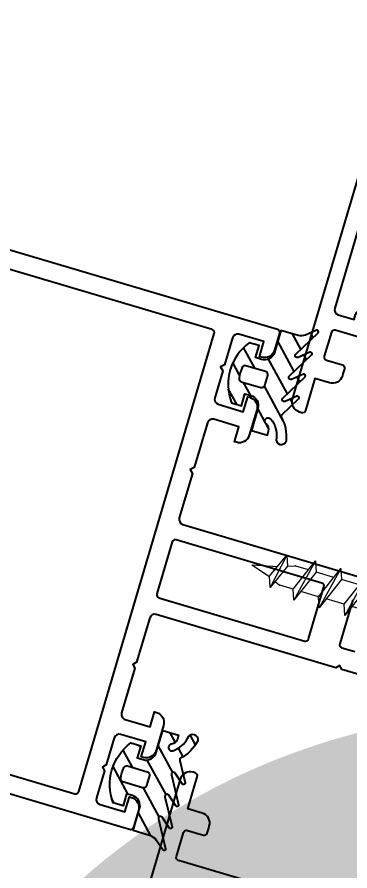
# Model space of a CAD drawing. Header units: millimetres. Extents: x 62878 to 70819, y -67946 to -61850.
# Drawn here: x 67886.48 to 67889.68, y -65902.83 to -65894.64 of the extents above; entities that cross this region are included whole.
import ezdxf
from ezdxf.enums import TextEntityAlignment as Align

# ---------------------------------------------------------------- set-up
doc = ezdxf.new("R2010")
doc.units = ezdxf.units.MM
doc.layers.add('antet_3', color=7, linetype='Continuous', lineweight=9)
doc.layers.add('DOGRAMA', color=171, linetype='Continuous', lineweight=0)
doc.styles.add('bold', font='arial.ttf', dxfattribs={"height": 10})
pattern_1 = [(118.5057849383402, (67849.43302601442, -66003.22063002571), (-0.1395045678384407, -0.07576303882639554), [])]

# ---------------------------------------------------------------- blocks, each defined once
blk = doc.blocks.new('a2we')
at = {"lineweight": 5, "ltscale": 0.5}
for p, q in [((-196.0144480926461, -415.2868589025547), (-196.5925912144022, -417.2488821181558)), ((-196.0144480926461, -415.2868589025547), (-195.4639709594615, -417.7110762494052)), ((-197.5747968978259, -417.6063757508618), (-196.5747276986959, -417.2423803302317)), ((-196.5747276986959, -417.2423803302317), (-194.1582851917165, -418.2620245979042)), ((-194.1582851917165, -418.2620245979042), (-197.5747968978259, -417.6063757508618)), ((-195.1583543907882, -418.6260200186506), (-197.5747968978259, -417.6063757508618)), ((-196.8896500078097, -417.895480952812), (-197.0961171580722, -418.3448917148726)), ((-197.1143788935161, -419.7428166739272), (-197.1143788935161, -418.4283854465556)), ((-194.1582851917165, -418.2620245979042), (-195.1583543907882, -418.6260200186506)), ((-195.1583543907882, -418.6260200186506), (-194.9264251741961, -419.2953524503964)), ((-198.1144480926461, -420.1068120946153), (-197.1143788935161, -419.7428166739268)), ((-197.1143788935161, -419.7428166739268), (-193.9153324771005, -421.0399975355008)), ((-197.1143788935161, -419.7428166739268), (-193.9153324771005, -421.0399975355008)), ((-194.9154016761394, -420.634479622855), (-194.9154016761394, -419.3608343693425)), ((-194.9154016761721, -421.4039929561312), (-198.1144480926461, -420.1068120946153)), ((-193.9153324771005, -421.0399975355008), (-198.1144480926461, -420.1068120946153)), ((-197.1143788935161, -422.2969096404012), (-197.1143788935162, -420.512330007273)), ((-193.9153324771005, -421.0399975355008), (-194.9154016761721, -421.4039929561312)), ((-194.9154016761721, -423.1885725893157), (-194.9154016761721, -421.4039929561312)), ((-198.1144480926461, -422.6609050610894), (-197.1143788935161, -422.2969096404012)), ((-194.9154016761721, -423.9580859226053), (-198.1144480926461, -422.6609050610894)), ((-193.9153324771005, -423.594090501975), (-198.1144480926461, -422.6609050610894)), ((-197.1143788935161, -422.2969096404012), (-193.9153324771005, -423.594090501975)), ((-197.1143788935161, -422.2969096404012), (-193.9153324771005, -423.594090501975)), ((-197.1143788935161, -424.8510026068752), (-197.1143788935162, -423.0664229737469)), ((-193.9153324771005, -423.594090501975), (-194.9154016761721, -423.9580859226053)), ((-194.9154016761721, -425.7426655557898), (-194.9154016761721, -423.9580859226053)), ((-198.1144480926461, -425.2149980275636), (-197.1143788935161, -424.8510026068752)), ((-194.9154016761721, -426.5121788890793), (-198.1144480926461, -425.2149980275636)), ((-193.9153324771005, -426.1481834684492), (-198.1144480926461, -425.2149980275636)), ((-197.1143788935161, -424.8510026068752), (-193.9153324771005, -426.1481834684492)), ((-197.1143788935161, -424.8510026068752), (-193.9153324771005, -426.1481834684492)), ((-197.1143788935161, -427.3050955733496), (-197.1143788935162, -425.6205159402211)), ((-193.9153324771005, -426.1481834684492), (-194.9154016761721, -426.5121788890793)), ((-194.9154016761721, -428.1967585222638), (-194.9154016761721, -426.5121788890793)), ((-198.1144480926461, -427.669090994038), (-197.1143788935161, -427.3050955733496)), ((-194.9154016761721, -428.9662718555534), (-198.1144480926461, -427.669090994038)), ((-193.9153324771005, -428.6022764349236), (-198.1144480926461, -427.669090994038)), ((-197.1143788935161, -427.3050955733496), (-193.9153324771005, -428.6022764349236)), ((-197.1143788935161, -427.3050955733496), (-193.9153324771005, -428.6022764349236)), ((-197.1143788935161, -429.5591885398237), (-197.1143788935161, -428.0237477951896)), ((-193.9153324771005, -428.6022764349236), (-194.9154016761721, -428.9662718555534)), ((-198.1144480926461, -429.9231839605702), (-197.1143788935161, -429.5591885398237)), ((-197.1143788935161, -429.5591885398237), (-193.9153324771005, -430.8563694013976)), ((-197.1143788935161, -429.5591885398237), (-193.9153324771005, -430.8563694013976)), ((-194.9154016761721, -430.450851488738), (-194.9154016761721, -428.9662718555534)), ((-194.9154016761721, -431.2203648220857), (-198.1144480926461, -429.9231839605702)), ((-193.9153324771005, -430.8563694013976), (-198.1144480926461, -429.9231839605702)), ((-197.1143788935161, -431.8132815063559), (-197.1143788935161, -430.2778407616635)), ((-193.9153324771005, -430.8563694013976), (-194.9154016761721, -431.2203648220857)), ((-194.9154016761721, -432.7049444552304), (-194.9154016761721, -431.2203648220857)), ((-198.1144480926461, -432.177276926986), (-197.1143788935161, -431.8132815063559)), ((-197.1143788935161, -431.8132815063559), (-193.9153324771005, -433.1104623678716)), ((-197.1143788935161, -431.8132815063559), (-193.9153324771005, -433.1104623678716)), ((-194.9154016761721, -433.4744577885599), (-198.1144480926461, -432.177276926986)), ((-193.9153324771005, -433.1104623678716), (-198.1144480926461, -432.177276926986)), ((-197.1143788935161, -434.0673744728301), (-197.1143788935161, -432.5319337281958)), ((-193.9153324771005, -433.1104623678716), (-194.9154016761721, -433.4744577885599)), ((-194.9154016761721, -434.9590374217446), (-194.9154016761721, -433.4744577885599)), ((-198.1144480926461, -434.4313698935184), (-197.1143788935161, -434.0673744728301)), ((-194.9154016761721, -435.7285507550341), (-198.1144480926461, -434.4313698935184)), ((-193.9153324771005, -435.364555334404), (-198.1144480926461, -434.4313698935184)), ((-197.1143788935161, -434.0673744728301), (-193.9153324771005, -435.364555334404)), ((-197.1143788935161, -434.0673744728301), (-193.9153324771005, -435.364555334404)), ((-197.1143788935161, -436.3642339800811), (-197.1143788935161, -434.7860266946118)), ((-193.9153324771005, -435.364555334404), (-194.9154016761721, -435.7285507550341)), ((-194.9154016761721, -437.2558969289955), (-194.9154016761721, -435.7285507550341)), ((-198.1144480926461, -436.7282294008277), (-197.1143788935161, -436.3642339800811)), ((-194.9154016761721, -438.0254102623434), (-198.1144480926461, -436.7282294008277)), ((-193.9153324771005, -437.6614148416551), (-198.1144480926461, -436.7282294008277)), ((-197.1143788935161, -436.3642339800811), (-193.9153324771005, -437.6614148416551)), ((-197.1143788935161, -436.3642339800811), (-193.9153324771005, -437.6614148416551)), ((-197.1143788935161, -438.6610934873901), (-197.1143788935161, -437.1337473134849)), ((-193.9153324771005, -437.6614148416551), (-194.9154016761721, -438.0254102623434)), ((-194.9154016761721, -439.5527564362646), (-194.9154016761721, -438.0254102623434)), ((-198.1144480926461, -439.0250889080787), (-197.1143788935161, -438.6610934873901)), ((-194.9154016761721, -440.3222697695944), (-198.1144480926461, -439.0250889080787)), ((-193.9153324771005, -439.9582743489061), (-198.1144480926461, -439.0250889080787)), ((-197.1143788935161, -438.6610934873901), (-193.9153324771005, -439.9582743489061)), ((-197.1143788935161, -438.6610934873901), (-193.9153324771005, -439.9582743489061)), ((-197.1143788935161, -440.9579529946993), (-197.1143788935161, -439.430606820736)), ((-193.9153324771005, -439.9582743489061), (-194.9154016761721, -440.3222697695944)), ((-198.1144480926461, -441.3219484153295), (-197.1143788935161, -440.9579529946993)), ((-197.1143788935161, -440.9579529946993), (-193.9153324771005, -442.2551338562151)), ((-194.9154016761721, -441.849615943574), (-194.9154016761721, -440.3222697695944)), ((-194.9154016761721, -442.6191292769035), (-198.1144480926461, -441.3219484153295)), ((-193.9153324771005, -442.2551338562151), (-198.1144480926461, -441.3219484153295)), ((-197.1143788935161, -443.2537258831643), (-197.1143788935161, -441.7274663280053)), ((-193.9153324771005, -442.2551338562151), (-194.9154016761721, -442.6191292769035)), ((-194.9154016761721, -444.1453888320787), (-194.9154016761721, -442.6191292769035)), ((-198.1144480926461, -443.6177213039109), (-197.1143788935161, -443.2537258831643)), ((-197.1143788935161, -443.2537258831643), (-193.9153324771005, -444.5509067447383)), ((-194.9154016761721, -444.9149021654266), (-198.1144480926461, -443.6177213039109)), ((-193.9153324771005, -444.5509067447383), (-198.1144480926461, -443.6177213039109)), ((-197.1143788935161, -445.5538642814245), (-197.1143788935161, -444.0232392165685)), ((-193.9153324771005, -444.5509067447383), (-194.9154016761721, -444.9149021654266)), ((-194.9154016761721, -446.4455272302989), (-194.9154016761721, -444.9149021654266)), ((-198.1144480926461, -445.9178597020545), (-197.1143788935161, -445.5538642814245)), ((-193.9153324771005, -446.8510451429402), (-198.1144480926461, -445.9178597020545)), ((-194.9154016761721, -447.2150405636282), (-198.1144480926461, -445.9178597020545)), ((-197.1143788935161, -445.5538642814245), (-193.9153324771005, -446.8510451429402)), ((-197.1143788935161, -445.5538642814245), (-193.9153324771005, -446.8510451429402)), ((-197.1143788935161, -447.8540026795677), (-197.1143788935161, -446.3233776147298)), ((-193.9153324771005, -446.8510451429402), (-194.9154016761721, -447.2150405636282)), ((-194.9154016761721, -448.7456656284821), (-194.9154016761721, -447.2150405636282)), ((-197.1143788935161, -447.8540026795677), (-198.1144480926461, -448.2179981003141)), ((-194.9154016761721, -449.5151789618299), (-198.1144480926461, -448.2179981003141)), ((-198.1144480926461, -448.2179981003141), (-193.9153324771005, -449.1511835411412)), ((-193.9153324771005, -449.1511835411412), (-197.1143788935161, -447.8540026795677)), ((-197.1143788935161, -450.1541410778275), (-197.1143788935161, -448.6235160129718)), ((-193.9153324770423, -449.1511835411412), (-194.9154016761721, -449.5151789618299)), ((-194.9154016761723, -451.0458040266858), (-194.9154016761721, -449.5151789618299)), ((-198.1144480926461, -450.5181364984577), (-197.1143788935161, -450.1541410778275)), ((-194.9154016761721, -451.8153173600317), (-198.1144480926461, -450.5181364984577)), ((-193.9153324770423, -451.4513219393434), (-198.1144480926461, -450.5181364984577)), ((-197.1143788935161, -450.1541410778275), (-193.9153324770423, -451.4513219393434)), ((-197.1143788935161, -453.2868589025547), (-197.1143788935162, -450.9236544111328)), ((-193.9153324770423, -451.4513219393434), (-194.9154016761721, -451.8153173600317)), ((-194.9154016761721, -453.2868589025547), (-194.9154016761721, -451.8153173600317)), ((-192.7980524524961, -453.2868589025547), (-199.230843732796, -453.2868589025547)), ((-199.230843732796, -454.5827171301502), (-199.230843732796, -453.2868589025547)), ((-192.7980524524961, -454.5827171301502), (-192.7980524524961, -453.2868589025547))]:
    blk.add_line(p, q, dxfattribs=at)
blk.add_lwpolyline([(-196.4690204826777, -455.6637351848848), (-196.1125089353335, -455.3998333582319), (-195.9163872499585, -455.3998333582319), (-195.5598757026143, -455.6637351848848)], dxfattribs=at)
for centre, radius, start, end in [((-196.9143788935627, -418.4283854465556), 0.2, 155.3251238657465, 180), ((-195.115401676151, -419.3608343693425), 0.2, 0, 19.11162363728389), ((-195.6603624057317, -449.5292358589606), 6.187568978619671, 234.757305859688, 262.4904896380407), ((-196.3685337795604, -449.5292358589606), 6.187568978619673, 277.5095103619591, 305.2426941403116)]:
    blk.add_arc(centre, radius, start, end, dxfattribs=at)

msp = doc.modelspace()

# ---------------------------------------------------------------- hatches: boundary and pattern name
at = {"layer": 'DOGRAMA', "lineweight": -2}
h = msp.add_hatch(dxfattribs=at)
h.set_pattern_fill('ANSI31', color=256, scale=0.05, angle=73.50578493834035, style=0)
h.set_pattern_definition(pattern_1)
edge = h.paths.add_edge_path()
edge.add_arc((67889.20800272089, -65897.60032387535), 0.1000000000214442, 253.50578491600362, 293.50578491861444, ccw=False)
edge.add_line((67889.17961086736, -65897.69620871595), (67889.01365532039, -65897.64706866894))
edge.add_line((67889.01365532039, -65897.64706866894), (67888.95119324268, -65897.85801531824))
edge.add_arc((67888.85530840208, -65897.82962346477), 0.1000000000023921, 253.5057849559762, 343.5057849479817, ccw=False)
edge.add_line((67888.82691654863, -65897.92550830537), (67888.76938564426, -65897.90847319325))
edge.add_line((67888.76938564426, -65897.90847319325), (67888.80345586842, -65897.79341138455))
edge.add_line((67888.80345586842, -65897.79341138455), (67888.70757102786, -65897.76501953109))
edge.add_arc((67889.00593482974, -65898.1662414668), 0.4999999999658464, 126.6358872894428, 200.3756825813202)
edge.add_line((67888.53721990692, -65898.3403285746), (67888.63310474754, -65898.36872042812))
edge.add_line((67888.63310474754, -65898.36872042812), (67888.66717497174, -65898.2536586194))
edge.add_line((67888.66717497174, -65898.2536586194), (67888.72470587608, -65898.27069373147))
edge.add_arc((67888.6963140226, -65898.36657857204), 0.0999999999786175, -16.494215064747323, 73.50578493525268, ccw=False)
edge.add_line((67888.79219886317, -65898.39497042552), (67888.72973678552, -65898.60591707485))
edge.add_line((67888.72973678552, -65898.60591707485), (67888.88264914017, -65898.6511949847))
edge.add_line((67888.88264914017, -65898.6511949847), (67888.89385807194, -65898.61334023025))
edge.add_arc((67888.83153292556, -65898.59488552547), 0.06500000000312595, 343.5057849229743, 411.9151204363503)
edge.add_arc((67888.89179051935, -65898.5179943864), 0.03268943071974555, 38.07550578508261, 231.9151204503263, ccw=False)
edge.add_arc((67888.72834682364, -65898.6494116367), 0.2424115900822088, -6.803520848665073, 38.70325155945858, ccw=False)
edge.add_arc((67889.01737932726, -65898.6910599179), 0.05002797726471701, 165.020390019246, 342.5336263158717)
edge.add_arc((67888.69581753097, -65898.6630494859), 0.3717812401429789, 353.354285363632, 390.0058058524869)
edge.add_arc((67889.03632852974, -65898.46966925524), 0.01999999999761311, 133.5057849437303, 201.8914478266981, ccw=False)
edge.add_line((67889.02255997353, -65898.45516315791), (67889.18215484545, -65898.30368265188))
edge.add_arc((67889.17182842828, -65898.29280307888), 0.01500000000636884, 313.5057849447552, 473.5057850326466)
edge.add_line((67889.16584580338, -65898.27904778175), (67889.05293900456, -65898.32815461073))
edge.add_arc((67889.04496217138, -65898.30981421455), 0.01999999999477411, 133.5057849437303, 293.50578493956186, ccw=False)
edge.add_line((67889.03119361517, -65898.29530811722), (67889.24461692313, -65898.09273600258))
edge.add_arc((67889.23429050596, -65898.08185642959), 0.01499999999581427, 313.5057849830209, 473.5057849085336)
edge.add_line((67889.22830788109, -65898.06810113245), (67889.1154010822, -65898.11720796143))
edge.add_arc((67889.10742424904, -65898.09886756525), 0.0199999999889702, 133.5057848847944, 293.50578490133296, ccw=False)
edge.add_line((67889.09365569285, -65898.0843614679), (67889.3070790008, -65897.88178935325))
edge.add_arc((67889.29675258366, -65897.87090978026), 0.01499999998579632, 313.5057849427054, 473.5057849307029)
edge.add_line((67889.29076995878, -65897.85715448314), (67889.17786315989, -65897.90626131212))
edge.add_arc((67889.16988632671, -65897.88792091595), 0.01999999998142972, 133.5057849134937, 293.5057849561888, ccw=False)
edge.add_line((67889.15611777052, -65897.87341481862), (67889.36954107849, -65897.670842704))
edge.add_arc((67889.35921466131, -65897.65996313098), 0.01500000002694136, 313.505784946805, 473.5057849883079)
edge.add_line((67889.3532320364, -65897.64620783382), (67889.24788688676, -65897.69202585633))
edge = h.paths.add_edge_path(flags=16)
edge.add_line((67888.63170171493, -65898.13886308506), (67888.82021711799, -65898.19468318835))
edge.add_arc((67888.82873467401, -65898.16591773617), 0.02999999999715507, 253.5057849807488, 343.5057849728582)
edge.add_line((67888.85750012618, -65898.1744352922), (67888.88589197968, -65898.07855045162))
edge.add_arc((67888.8571265275, -65898.07003289553), 0.03000000001781286, 343.5057848475067, 433.5057848475067)
edge.add_line((67888.86564408359, -65898.04126744335), (67888.67712868055, -65897.9854473401))
edge.add_arc((67888.6686111245, -65898.0142127923), 0.03000000001523971, 73.50578496199113, 155.7393507968605)
edge.add_arc((67889.00593482975, -65898.16624146685), 0.4000000000198604, 155.7393507594968, 171.2722190959549)
edge.add_arc((67888.64021927096, -65898.1100976329), 0.0299999999798724, 171.272219093855, 253.505784938319)
h = msp.add_hatch(dxfattribs=at)
h.set_pattern_fill('ANSI31', color=256, scale=0.05, angle=73.50578493834035, style=0)
h.set_pattern_definition(pattern_1)
edge = h.paths.add_edge_path()
edge.add_arc((67887.73162633966, -65902.58633558631), 0.1000000000487952, 33.50578499301462, 73.50578499179582)
edge.add_line((67887.76001819308, -65902.49045074564), (67887.59406264615, -65902.44131069859))
edge.add_line((67887.59406264615, -65902.44131069859), (67887.65652472379, -65902.23036404929))
edge.add_arc((67887.5606398832, -65902.20197219582), 0.09999999998843902, 343.5057849456144, 433.50578493762)
edge.add_line((67887.58903173669, -65902.10608735523), (67887.5315008323, -65902.08905224313))
edge.add_line((67887.5315008323, -65902.08905224313), (67887.49743060817, -65902.20411405183))
edge.add_line((67887.49743060817, -65902.20411405183), (67887.40154576756, -65902.17572219834))
edge.add_arc((67887.87026069035, -65902.00163509049), 0.4999999999729861, 126.63588729445209, 200.3756825865904, ccw=False)
edge.add_line((67887.57189688843, -65901.6004131548), (67887.66778172905, -65901.62880500828))
edge.add_line((67887.66778172905, -65901.62880500828), (67887.63371150487, -65901.743866817))
edge.add_line((67887.63371150487, -65901.743866817), (67887.69124240923, -65901.7609019291))
edge.add_arc((67887.71963426273, -65901.6650170885), 0.1000000000106552, 253.5057849319926, 343.5057849296254)
edge.add_line((67887.81551910331, -65901.693408942), (67887.87798118095, -65901.48246229268))
edge.add_line((67887.87798118095, -65901.48246229268), (67888.03089353556, -65901.52774020254))
edge.add_line((67888.03089353556, -65901.52774020254), (67888.01968460373, -65901.56559495696))
edge.add_arc((67887.95735945734, -65901.54714025224), 0.06499999998659971, 275.09644945528265, 343.50578497217134, ccw=False)
edge.add_arc((67887.96603746084, -65901.64444347483), 0.03268943072776573, 95.0964494103329, 288.9360640299174)
edge.add_arc((67887.90049677773, -65901.44522310888), 0.2424115901005814, 288.308318304606, 333.8150907117217)
edge.add_arc((67888.16560784049, -65901.5676587731), 0.05002797725810077, -15.522056407445177, 161.9911798756479, ccw=False)
edge.add_arc((67887.88063723552, -65901.4160727333), 0.3717812402008683, 297.0057640300273, 333.6572845196296, ccw=False)
edge.add_arc((67888.06096156176, -65901.76367421672), 0.01999999996786652, 125.1201220284031, 193.5057849126699)
edge.add_line((67888.04151463488, -65901.76834508749), (67888.09290316529, -65901.9822985539))
edge.add_arc((67888.07831797011, -65901.985801707), 0.01500000000138728, -146.49421502934388, 13.505784930487891, ccw=False)
edge.add_line((67888.06581051875, -65901.99408202466), (67887.99784367294, -65901.89141784514))
edge.add_arc((67887.98116707114, -65901.90245826868), 0.01999999999847914, 33.50578497441104, 193.5057849532053)
edge.add_line((67887.96172014426, -65901.90712913946), (67888.03044108764, -65902.19324520322))
edge.add_arc((67888.01585589244, -65902.1967483563), 0.01500000001553678, -146.4942150600275, 13.505784917506617, ccw=False)
edge.add_line((67888.00334844107, -65902.20502867397), (67887.9353815953, -65902.10236449444))
edge.add_arc((67887.91870499347, -65902.11340491797), 0.02000000001471382, 33.50578489362469, 193.5057849645326)
edge.add_line((67887.89925806655, -65902.11807578876), (67887.96797900999, -65902.40419185252))
edge.add_arc((67887.9533938148, -65902.40769500559), 0.01500000001213828, -146.4942151063753, 13.505784863459382, ccw=False)
edge.add_line((67887.94088636342, -65902.41597532324), (67887.87291951763, -65902.3133111437))
edge.add_arc((67887.85624291583, -65902.32435156725), 0.01999999998634531, 33.5057849974238, 193.5057850148039)
edge.add_line((67887.83679598893, -65902.32902243806), (67887.90551693231, -65902.61513850185))
edge.add_arc((67887.89093173711, -65902.61864165492), 0.01500000001213828, -146.4942151527231, 13.505784863459382, ccw=False)
edge.add_line((67887.87842428574, -65902.62692197255), (67887.81500934873, -65902.53113346852))
edge = h.paths.add_edge_path(flags=16)
edge.add_line((67887.54145454112, -65901.8208409639), (67887.72996994416, -65901.87666106714))
edge.add_arc((67887.72145238813, -65901.9054265193), 0.02999999997338046, -16.494215061681018, 73.50578493831898, ccw=False)
edge.add_line((67887.75021784028, -65901.91394407534), (67887.72182598678, -65902.00982891594))
edge.add_arc((67887.69306053463, -65902.00131135991), 0.02999999996924891, 253.50578493831898, 343.50578496496746, ccw=False)
edge.add_line((67887.68454297859, -65902.03007681207), (67887.49602757557, -65901.97425670883))
edge.add_arc((67887.50454513161, -65901.94549125664), 0.03000000000128663, 171.2722191255425, 253.50578495410042, ccw=False)
edge.add_arc((67887.87026069043, -65902.0016350905), 0.4000000000466155, 155.7393507751811, 171.2722191113256, ccw=False)
edge.add_arc((67887.53293698507, -65901.84960641604), 0.02999999997322305, 73.5057849037799, 155.7393507626022, ccw=False)

# ---------------------------------------------------------------- linework, layer by layer
at = {"layer": 'DOGRAMA', "lineweight": -2, "ltscale": 0.5}
for points in [[(67878.87278818323, -65894.64432066218), (67888.97905038178, -65897.63682201954, -0.4142135623732619), (67888.99929827795, -65897.67410502775), (67888.95103212702, -65897.83710925672, -0.4142135623730951), (67888.8267554329, -65897.90460224386), (67888.80757846485, -65897.89892387317), (67888.85016624504, -65897.75509661227), (67888.61045414358, -65897.68411697855, 0.4142135623730951), (67888.54831579654, -65897.71786347209), (67888.47165779214, -65897.97675254174), (67888.43437478389, -65897.99700043786), (67888.45462268003, -65898.03428344606), (67888.37796467563, -65898.29317251568, 0.4142135623730951), (67888.41171116917, -65898.35531086272), (67888.65142327064, -65898.42629049646), (67888.69401105089, -65898.28246323552), (67888.71318801897, -65898.2881416062, -0.4142135623728953), (67888.78068100609, -65898.4124183003), (67888.7097013724, -65898.6521304018, -0.4142135623729619), (67888.58542467831, -65898.7196233889), (67888.56624771017, -65898.7139450182), (67888.60883549042, -65898.57011775732), (67888.36912338893, -65898.49913812363, 0.4142135623731395), (67888.30698504191, -65898.53288461715), (67888.18011348124, -65898.96135468436), (67888.14283047299, -65898.98160258049), (67888.16307836914, -65899.01888558868), (67888.03726243379, -65899.4437906028, 0.4142135623730951), (67888.07100892733, -65899.50592894985), (67889.796936058, -65900.01698231256)], [(67890.16022230266, -65895.9134721994, 0.2621398995659221), (67889.90669227115, -65896.15939840893), (67889.52908061977, -65897.4346667888, 0.4142135623730951), (67889.56282711333, -65897.49680513583), (67889.71624285827, -65897.5422321014), (67889.73043878502, -65897.49428968113, -0.4142135623730951), (67889.79257713206, -65897.46054318757), (67889.81175410023, -65897.46622155826, -0.4142135623730951), (67889.83200199634, -65897.50350456651), (67889.81212769888, -65897.57062395492), (67892.4297838471, -65898.34572155507), (67892.92096291241, -65896.68691381277), (67890.30330676414, -65895.91181621263), (67890.2834324667, -65895.97893560104, -0.4142135623730951), (67890.24614945854, -65895.99918349719), (67890.2269724904, -65895.99350512649, -0.3618128521052944), (67890.19144757543, -65895.94028654284)], [(67890.42155683468, -65897.90751581948), (67889.53462205923, -65897.64489117476, 0.4142135623730951), (67889.49733905095, -65897.66513907089), (67889.4291986026, -65897.89526268833, 0.4142135623730951), (67889.44944649877, -65897.93254569655), (67889.6028622437, -65897.97797266212, -0.4142135623730951), (67889.6231101398, -65898.01525567035), (67889.60891421308, -65898.06319809063), (67889.6032358424, -65898.08237505879, -0.4142135623730951), (67889.47895914828, -65898.14986804583), (67889.33992612941, -65898.10869985832), (67889.24907219829, -65898.4155313482, -0.4142135623730951), (67889.21178919004, -65898.43577924433), (67889.19261222196, -65898.43010087365, -0.4142135623730951), (67889.12511923483, -65898.30582417957), (67889.77245349434, -65896.11964981402, -0.4142135623730951)], [(67890.4235499101, -65901.14115092998), (67889.598940281, -65900.89698098999), (67889.57869238488, -65900.85969798177), (67889.54140937663, -65900.87994587791), (67887.81548224598, -65900.36889251517, 0.4142135623730951), (67887.75334389893, -65900.40263900877), (67887.62752796363, -65900.82754402286), (67887.59024495535, -65900.84779191895), (67887.61049285147, -65900.8850749272), (67887.48362129083, -65901.31354499435, 0.4142135623730951), (67887.51736778436, -65901.37568334142), (67887.75707988578, -65901.44666297513), (67887.79966766606, -65901.30283571426), (67887.8188446342, -65901.30851408496, -0.4142135623729619), (67887.88633762134, -65901.43279077901), (67887.8153579876, -65901.67250288048, -0.4142135623728953), (67887.69108129354, -65901.7399958676), (67887.6719043254, -65901.73431749691), (67887.71449210565, -65901.59049023602), (67887.47478000415, -65901.5195106023, 0.4142135623730951), (67887.41264165711, -65901.55325709585), (67887.33598365271, -65901.81214616548), (67887.29870064449, -65901.83239406162), (67887.3189485406, -65901.86967706982), (67887.24229053617, -65902.12856613942, 0.4142135623730951), (67887.27603702973, -65902.19070448648), (67887.51574913121, -65902.26168412018), (67887.55833691146, -65902.11785685926), (67887.57751387957, -65902.12353522997, -0.4142135623728953), (67887.64500686667, -65902.24781192404), (67887.59674071577, -65902.4108161531, -0.4142135623729288), (67887.55945770757, -65902.4310640492), (67877.45319550899, -65899.4385626919, -0.4142135623729288)], [(67889.70286934281, -65900.2289998899), (67889.57794518743, -65900.65089318849, 0.4142135623725959), (67889.5981930836, -65900.68817619675), (67889.72216194379, -65900.72488383156, -0.1989123673796753)], [(67888.91678859995, -65902.98941237098), (67888.0298538245, -65902.72678772622, -0.4142135623730951), (67888.00960592838, -65902.68950471802), (67888.07774637669, -65902.45938110059, -0.4142135623730951), (67888.11502938494, -65902.43913320448), (67888.26844512988, -65902.48456017005, 0.4142135623730951), (67888.3057281381, -65902.46431227392), (67888.31992406482, -65902.4163698536), (67888.32560243554, -65902.39719288549, 0.4142135623730951), (67888.25810944848, -65902.2729161914), (67888.11907642958, -65902.23174800383), (67888.20993036075, -65901.92491651395, 0.4142135623730951), (67888.18968246464, -65901.88763350573), (67888.17050549647, -65901.88195513502, 0.4142135623730951), (67888.04622880241, -65901.94944812213), (67887.39889454299, -65904.13562248768, 0.4142135623730951)]]:
    msp.add_lwpolyline(points, format="xyb", dxfattribs=at)
msp.add_lwpolyline([(67881.12291902117, -65895.49831785889), (67880.78732207912, -65895.39894637169), (67878.99427556002, -65894.86801871154, 0.4142135623730953), (67878.95699255177, -65894.88826660765), (67877.65664566218, -65899.27979230683, 0.4142135623730951), (67877.6768935583, -65899.31707531509), (67879.4699400774, -65899.84800297527), (67879.80553701948, -65899.94737446247), (67887.03525400025, -65902.08812021524, 0.4142135623730951), (67887.07253700848, -65902.06787231905), (67888.37288389812, -65897.67634661989, 0.4142135623722071), (67888.35263600192, -65897.63906361167)], format="xyb", close=True, dxfattribs=at)
at = {"layer": 'DOGRAMA', "lineweight": -2}
for points in [[(67889.24788688676, -65897.69202585633, -0.176326980708443), (67889.17961086736, -65897.69620871595), (67889.01365532039, -65897.64706866894), (67888.95119324268, -65897.85801531824, -0.4142135623726288), (67888.82691654863, -65897.92550830537), (67888.76938564426, -65897.90847319325), (67888.80345586842, -65897.79341138455), (67888.70757102786, -65897.76501953109, 0.3333333333332321), (67888.53721990692, -65898.3403285746), (67888.63310474754, -65898.36872042812), (67888.66717497174, -65898.2536586194), (67888.72470587608, -65898.27069373147, -0.4142135623730951), (67888.79219886317, -65898.39497042552), (67888.72973678552, -65898.60591707485), (67888.88264914017, -65898.6511949847), (67888.89385807194, -65898.61334023025, 0.3076847592325163), (67888.87162675729, -65898.54372416643, -1.128701775594264), (67888.91752359789, -65898.49783483408, -0.2012120834862478), (67888.96905140713, -65898.67812892237, 0.9785310008383128), (67889.06510067794, -65898.7060756162, 0.1612998685773607), (67889.0177706914, -65898.47712624096, -0.3075716929248266), (67889.02255997353, -65898.45516315791), (67889.18215484545, -65898.30368265188, 0.8390996311771568), (67889.16584580338, -65898.27904778175), (67889.05293900456, -65898.32815461073, -0.8390996311749109), (67889.03119361517, -65898.29530811722), (67889.24461692313, -65898.09273600258, 0.8390996311813727), (67889.22830788109, -65898.06810113245), (67889.1154010822, -65898.11720796143, -0.8390996311751685), (67889.09365569285, -65898.0843614679), (67889.3070790008, -65897.88178935325, 0.8390996311750223), (67889.29076995878, -65897.85715448314), (67889.17786315989, -65897.90626131212, -0.8390996311790603), (67889.15611777052, -65897.87341481862), (67889.36954107849, -65897.670842704, 0.8390996311813727), (67889.3532320364, -65897.64620783382)], [(67888.63170171493, -65898.13886308506), (67888.82021711799, -65898.19468318835, 0.414213562374205), (67888.85750012618, -65898.1744352922), (67888.88589197968, -65898.07855045162, 0.4142135623730951), (67888.86564408359, -65898.04126744335), (67888.67712868055, -65897.9854473401, 0.3750467088372598), (67888.64126055379, -65898.00188614303, 0.0678788880673013), (67888.61056665811, -65898.10554543015, 0.3750467088370437)], [(67887.81500934873, -65902.53113346852, 0.176326980708443), (67887.76001819308, -65902.49045074564), (67887.59406264615, -65902.44131069859), (67887.65652472379, -65902.23036404929, 0.4142135623726288), (67887.58903173669, -65902.10608735523), (67887.5315008323, -65902.08905224313), (67887.49743060817, -65902.20411405183), (67887.40154576756, -65902.17572219834, -0.3333333333332321), (67887.57189688843, -65901.6004131548), (67887.66778172905, -65901.62880500828), (67887.63371150487, -65901.743866817), (67887.69124240923, -65901.7609019291, 0.4142135623730951), (67887.81551910331, -65901.693408942), (67887.87798118095, -65901.48246229268), (67888.03089353556, -65901.52774020254), (67888.01968460373, -65901.56559495696, -0.3076847592325163), (67887.96313357461, -65901.6118832794, 1.128701775594264), (67887.9766456013, -65901.6753637956, 0.2012120834862478), (67888.11803078713, -65901.55219195373, -0.9785310008383128), (67888.21381117267, -65901.5810467257, -0.1612998685773607), (67888.04945571083, -65901.7473152622, 0.3075716929248266), (67888.04151463488, -65901.76834508749), (67888.09290316529, -65901.9822985539, -0.8390996311771568), (67888.06581051875, -65901.99408202466), (67887.99784367294, -65901.89141784514, 0.8390996311749109), (67887.96172014426, -65901.90712913946), (67888.03044108764, -65902.19324520322, -0.8390996311813727), (67888.00334844107, -65902.20502867397), (67887.9353815953, -65902.10236449444, 0.8390996311751685), (67887.89925806655, -65902.11807578876), (67887.96797900999, -65902.40419185252, -0.8390996311750223), (67887.94088636342, -65902.41597532324), (67887.87291951763, -65902.3133111437, 0.8390996311790603), (67887.83679598893, -65902.32902243806), (67887.90551693231, -65902.61513850185, -0.8390996311813727), (67887.87842428574, -65902.62692197255)], [(67887.54145454112, -65901.8208409639), (67887.72996994416, -65901.87666106714, -0.414213562374205), (67887.75021784028, -65901.91394407534), (67887.72182598678, -65902.00982891594, -0.4142135623730951), (67887.68454297859, -65902.03007681207), (67887.49602757557, -65901.97425670883, -0.3750467088372598), (67887.47489251875, -65901.94093905391, -0.0678788880673013), (67887.5055864144, -65901.83727976677, -0.3750467088370437)]]:
    msp.add_lwpolyline(points, format="xyb", close=True, dxfattribs=at)
at = {"layer": 'DOGRAMA', "lineweight": -2, "ltscale": 5}
msp.add_lwpolyline([(67889.40632366628, -65900.06818738498), (67888.00640499365, -65899.65366632408, 0.4142135623730951), (67887.96912198543, -65899.67391422023), (67887.82148434731, -65900.17251539127, 0.4142135623730951), (67887.84173224343, -65900.20979839952), (67889.24165091608, -65900.6243194604, 0.4142135623730951), (67889.2789339243, -65900.60407156427), (67889.42657156245, -65900.1054703932, 0.4142135623730951)], format="xyb", close=True, dxfattribs=at)

# ---------------------------------------------------------------- block references
at = {"layer": 'DOGRAMA', "linetype": 'ByBlock', "lineweight": -2, "xscale": 0.09999999999876999, "yscale": 0.09999999999876999, "zscale": 0.09999999999876999, "rotation": 73.50578493445082}
msp.add_blockref('a2we', (67854.47854896338, -65869.30932368356), dxfattribs=at)

# ---------------------------------------------------------------- texts
at = {"layer": 'antet_3', "linetype": 'ByBlock', "style": 'bold'}
msp.add_text('CAM ', height=16, rotation=253.5761452701001, dxfattribs=at).set_placement((67887.30504006267, -65927.44009780117), align=Align.MIDDLE_CENTER)

doc.saveas('drawing.dxf')
